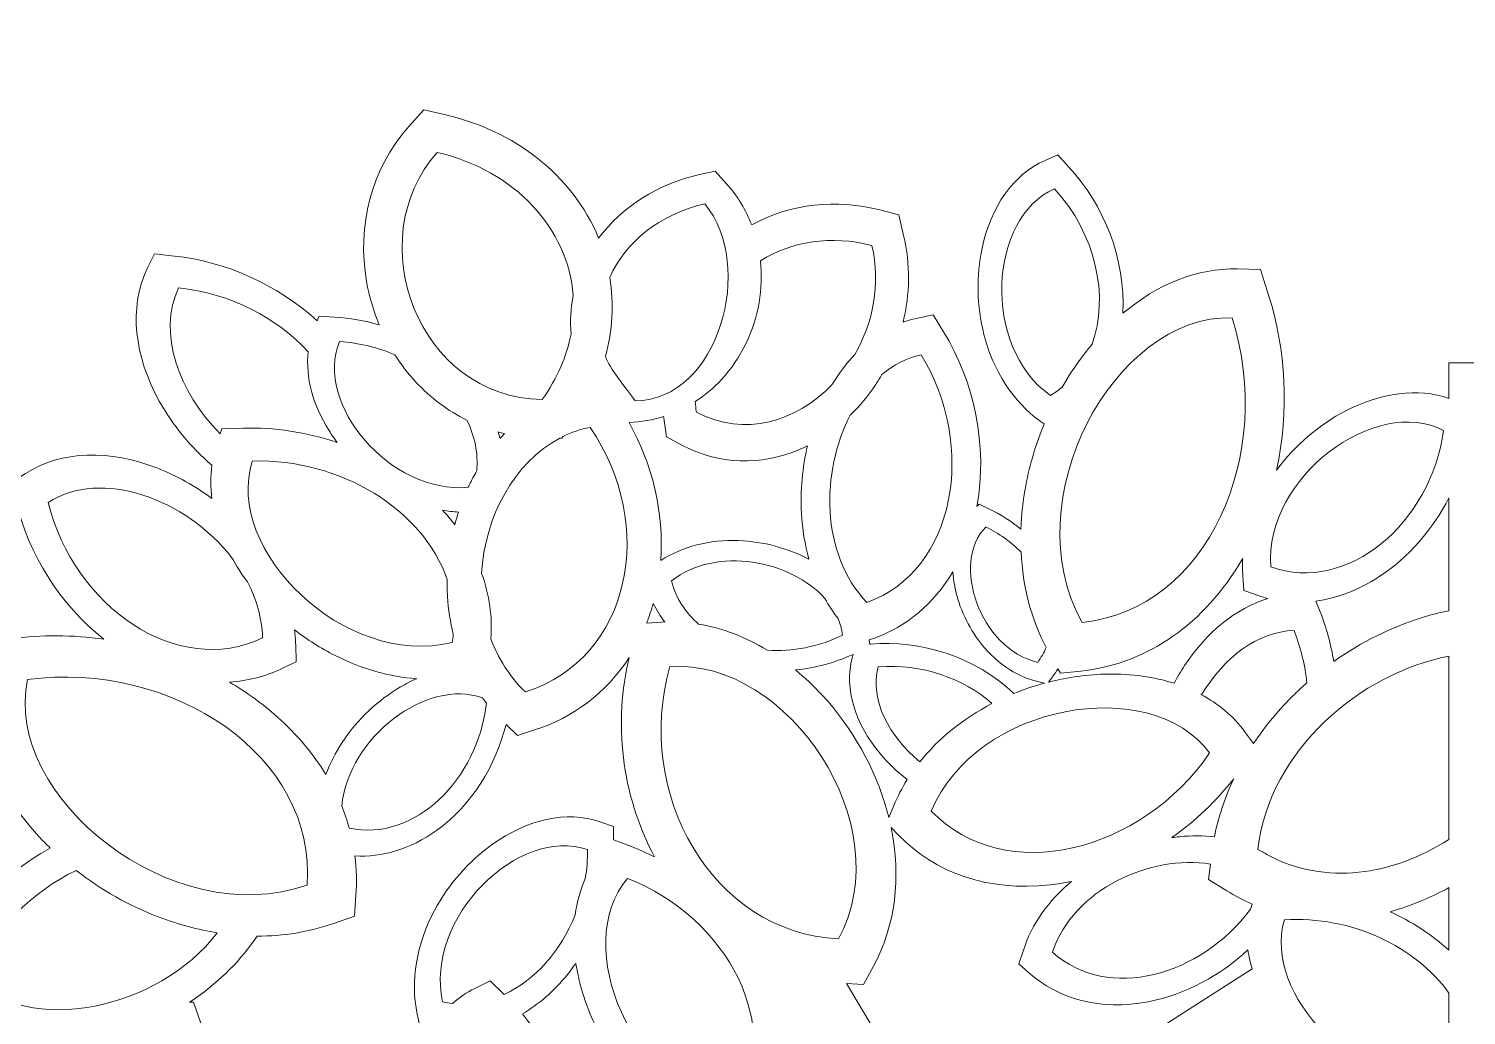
# Model space of a CAD drawing. Header units: millimetres. Extents: x -1446 to 831, y -460 to 128.
# Drawn here: x -615.6 to -479.2, y -74 to 19.6 of the extents above; entities that cross this region are included whole.
import ezdxf

# ---------------------------------------------------------------- set-up
doc = ezdxf.new("R2010")
doc.units = ezdxf.units.MM
doc.header["$MEASUREMENT"] = 0
doc.layers.add('layer 1', color=7, linetype='Continuous')

msp = doc.modelspace()

# ---------------------------------------------------------------- linework, layer by layer
at = {"layer": 'layer 1', "color": 240, "lineweight": 9}
for points, knots in [([(-372.6051, -395.6046), (-372.6051, -395.6046), (-521.2851, -395.6046), (-521.2851, -395.6046), (-521.2851, -395.6046), (-521.2851, -395.6046), (-521.2851, -292.7998), (-521.2851, -292.7998), (-521.2851, -292.7998), (-521.2851, -292.7998), (-580.8035, -292.7998), (-580.8035, -292.7998), (-580.8035, -292.7998), (-580.8035, -292.7998), (-580.8035, -397.7602), (-580.8035, -397.7602), (-580.8035, -397.7602), (-580.8035, -397.7602), (-686.5135, -397.7602), (-686.5135, -397.7602), (-686.5135, -397.7602), (-686.5135, -397.7602), (-686.5135, -244.0002), (-686.5135, -244.0002), (-686.5135, -244.0002), (-686.5135, -244.0002), (-583.2445, -244.0002), (-583.2445, -244.0002), (-583.2445, -244.0002), (-583.2445, -244.0002), (-583.2445, -139.0398), (-583.2445, -139.0398), (-583.2445, -139.0398), (-583.2445, -139.0398), (-565.5531, -139.0398), (-565.5531, -139.0398), (-565.5531, -139.0398), (-565.5531, -139.0398), (-563.1088, -135.1672), (-563.1088, -135.1672), (-563.1088, -135.1672), (-553.3717, -118.6935), (-549.2135, -128.6358), (-552.1705, -109.2995), (-552.1705, -109.2995), (-552.1705, -109.2995), (-551.9637, -106.19), (-551.9637, -106.19), (-551.9637, -106.19), (-551.9637, -106.19), (-551.9681, -106.1773), (-551.9681, -106.1773), (-551.9681, -106.1773), (-555.4484, -108.4867), (-559.9673, -109.6853), (-564.3145, -108.9167), (-564.3145, -108.9167), (-566.356, -108.5558), (-568.1072, -107.8019), (-569.5241, -106.7563), (-569.5241, -106.7563), (-572.12, -112.0314), (-576.6213, -116.7052), (-582.3324, -119.0742), (-582.3324, -119.0742), (-587.762, -121.3265), (-593.0112, -120.9339), (-597.1322, -118.5479), (-597.1322, -118.5479), (-597.1322, -118.5479), (-598.5098, -117.7505), (-598.5098, -117.7505), (-598.5098, -117.7505), (-598.5098, -117.7505), (-598.3136, -116.0121), (-598.3136, -116.0121), (-598.3136, -116.0121), (-597.985, -113.0988), (-596.8348, -110.2344), (-594.9956, -107.6455), (-594.9956, -107.6455), (-596.4125, -108.1058), (-597.897, -108.3809), (-599.4094, -108.4286), (-599.4094, -108.4286), (-603.4089, -108.5546), (-606.657, -107.04), (-608.7065, -104.5277), (-608.7065, -104.5277), (-608.7065, -104.5277), (-609.3914, -103.6877), (-609.3914, -103.6877), (-609.3914, -103.6877), (-609.3914, -103.6877), (-608.8477, -102.6287), (-608.8477, -102.6287), (-608.8477, -102.6287), (-607.5296, -100.0603), (-605.143, -97.9695), (-602.1012, -96.7022), (-602.1012, -96.7022), (-599.7361, -95.7171), (-597.1366, -95.2974), (-594.7008, -95.4554), (-594.7008, -95.4554), (-593.9176, -95.5064), (-593.1564, -95.6178), (-592.426, -95.7867), (-592.426, -95.7867), (-593.7592, -94.5454), (-594.9384, -93.1699), (-595.9195, -91.7153), (-595.9195, -91.7153), (-597.5451, -89.3063), (-598.5869, -86.7266), (-598.9342, -84.2102), (-598.9342, -84.2102), (-599.286, -85.6974), (-599.8391, -87.1442), (-600.6114, -88.491), (-600.6114, -88.491), (-602.6094, -91.9767), (-605.6146, -93.9568), (-608.8419, -94.3861), (-608.8419, -94.3861), (-608.8419, -94.3861), (-609.9208, -94.5297), (-609.9208, -94.5297), (-609.9208, -94.5297), (-609.9208, -94.5297), (-610.54, -93.5066), (-610.54, -93.5066), (-610.54, -93.5066), (-612.0422, -91.0272), (-612.5726, -87.886), (-612.0548, -84.6177), (-612.0548, -84.6177), (-611.6518, -82.0771), (-610.6416, -79.6334), (-609.2247, -77.6352), (-609.2247, -77.6352), (-608.854, -77.1122), (-608.4575, -76.6237), (-608.0394, -76.1728), (-608.0394, -76.1728), (-608.8186, -76.369), (-609.6005, -76.5256), (-610.3802, -76.6409), (-610.3802, -76.6409), (-615.8547, -77.4519), (-620.993, -76.2), (-624.1808, -72.8794), (-624.1808, -72.8794), (-624.1808, -72.8794), (-625.4633, -71.5427), (-625.4633, -71.5427), (-625.4633, -71.5427), (-625.4633, -71.5427), (-624.4821, -69.6023), (-624.4821, -69.6023), (-624.4821, -69.6023), (-622.1572, -65.0061), (-618.2954, -60.8414), (-613.5257, -58.1684), (-613.5257, -58.1684), (-613.898, -57.8089), (-614.2583, -57.4412), (-614.606, -57.0662), (-614.606, -57.0662), (-619.1287, -52.1915), (-621.3781, -46.2493), (-620.2525, -40.8342), (-620.2525, -40.8342), (-620.2525, -40.8342), (-619.7993, -38.6553), (-619.7993, -38.6553), (-619.7993, -38.6553), (-619.7993, -38.6553), (-617.2099, -38.3099), (-617.2099, -38.3099), (-617.2099, -38.3099), (-614.367, -37.9306), (-611.3922, -37.9421), (-608.4319, -38.3527), (-608.4319, -38.3527), (-612.6334, -35.0513), (-615.5599, -30.2579), (-616.7611, -25.3833), (-616.7611, -25.3833), (-616.7611, -25.3833), (-617.2182, -23.5299), (-617.2182, -23.5299), (-617.2182, -23.5299), (-617.2182, -23.5299), (-615.8568, -22.6398), (-615.8568, -22.6398), (-615.8568, -22.6398), (-612.4745, -20.4279), (-607.8322, -20.3707), (-603.3085, -22.1448), (-603.3085, -22.1448), (-601.5221, -22.8452), (-599.7797, -23.8199), (-598.1781, -25.0194), (-598.1781, -25.0194), (-598.3159, -23.9462), (-598.3194, -22.8831), (-598.1773, -21.8486), (-598.1773, -21.8486), (-600.2189, -20.1067), (-601.9326, -18.0105), (-603.1739, -15.7718), (-603.1739, -15.7718), (-605.5305, -11.5228), (-606.0872, -6.9133), (-604.3422, -3.2684), (-604.3422, -3.2684), (-604.3422, -3.2684), (-603.6399, -1.8014), (-603.6399, -1.8014), (-603.6399, -1.8014), (-603.6399, -1.8014), (-601.7421, -2.0095), (-601.7421, -2.0095), (-601.7421, -2.0095), (-596.9228, -2.5366), (-591.9684, -4.6689), (-588.1844, -8.1712), (-588.1844, -8.1712), (-588.1844, -8.1712), (-587.9953, -7.7137), (-587.9953, -7.7137), (-587.9953, -7.7137), (-587.9953, -7.7137), (-586.5081, -7.7986), (-586.5081, -7.7986), (-586.5081, -7.7986), (-585.1132, -7.8786), (-583.6964, -8.1295), (-582.306, -8.543), (-582.306, -8.543), (-582.8604, -7.2208), (-583.2653, -5.8362), (-583.5116, -4.4237), (-583.5116, -4.4237), (-584.4224, 0.8139), (-583.1024, 6.2382), (-579.5297, 10.2472), (-579.5297, 10.2472), (-579.5297, 10.2472), (-578.0908, 11.8606), (-578.0908, 11.8606), (-578.0908, 11.8606), (-578.0908, 11.8606), (-575.9877, 11.3757), (-575.9877, 11.3757), (-575.9877, 11.3757), (-569.6033, 9.9061), (-563.9713, 5.7574), (-561.494, -0.3207), (-561.494, -0.3207), (-559.25, 2.7257), (-555.818, 4.8153), (-552.0472, 5.6838), (-552.0472, 5.6838), (-552.0472, 5.6838), (-550.4324, 6.0561), (-550.4324, 6.0561), (-550.4324, 6.0561), (-550.4324, 6.0561), (-549.3281, 4.8182), (-549.3281, 4.8182), (-549.3281, 4.8182), (-548.2939, 3.6604), (-547.5108, 2.3479), (-546.9653, 0.9469), (-546.9653, 0.9469), (-543.2561, 2.9903), (-538.9045, 3.41), (-534.8169, 2.3592), (-534.8169, 2.3592), (-534.8169, 2.3592), (-533.0261, 1.8995), (-533.0261, 1.8995), (-533.0261, 1.8995), (-533.0261, 1.8995), (-532.5553, -0.0692), (-532.5553, -0.0692), (-532.5553, -0.0692), (-531.9039, -2.8001), (-531.961, -5.6158), (-532.6081, -8.2804), (-532.6081, -8.2804), (-532.1989, -8.1334), (-531.7808, -8.0129), (-531.3541, -7.9209), (-531.3541, -7.9209), (-531.3541, -7.9209), (-529.7657, -7.5768), (-529.7657, -7.5768), (-529.7657, -7.5768), (-529.7657, -7.5768), (-528.7668, -9.204), (-528.7668, -9.204), (-528.7668, -9.204), (-525.8893, -13.8904), (-524.534, -19.9817), (-525.6076, -25.7554), (-525.6076, -25.7554), (-525.6076, -25.7554), (-525.4052, -25.5476), (-525.4052, -25.5476), (-525.4052, -25.5476), (-525.4052, -25.5476), (-524.4196, -26.011), (-524.4196, -26.011), (-524.4196, -26.011), (-523.368, -26.5039), (-522.3561, -27.1542), (-521.4321, -27.9334), (-521.4321, -27.9334), (-521.3837, -26.564), (-521.2297, -25.171), (-520.9612, -23.7683), (-520.9612, -23.7683), (-520.5828, -21.7659), (-519.9933, -19.8045), (-519.2189, -17.9365), (-519.2189, -17.9365), (-519.2189, -17.9365), (-519.5929, -17.6704), (-519.5929, -17.6704), (-519.5929, -17.6704), (-522.1626, -15.8413), (-524.0457, -12.9339), (-524.9345, -9.4481), (-524.9345, -9.4481), (-525.6252, -6.7378), (-525.6694, -3.8636), (-525.1149, -1.2584), (-525.1149, -1.2584), (-524.2919, 2.6136), (-522.1669, 5.7446), (-519.144, 7.0513), (-519.144, 7.0513), (-519.144, 7.0513), (-517.9297, 7.5776), (-517.9297, 7.5776), (-517.9297, 7.5776), (-517.9297, 7.5776), (-516.8737, 6.435), (-516.8737, 6.435), (-516.8737, 6.435), (-513.5913, 2.881), (-511.4704, -2.2633), (-511.7608, -7.4435), (-511.7608, -7.4435), (-508.4872, -4.6878), (-504.6988, -3.1289), (-500.8797, -3.2388), (-500.8797, -3.2388), (-500.8797, -3.2388), (-498.7017, -3.3016), (-498.7017, -3.3016), (-498.7017, -3.3016), (-498.7017, -3.3016), (-497.9272, -5.7358), (-497.9272, -5.7358), (-497.9272, -5.7358), (-496.2859, -10.8782), (-495.9518, -16.7398), (-497.1749, -22.323), (-497.1749, -22.323), (-495.4193, -19.9496), (-493.1049, -17.993), (-490.6101, -16.6976), (-490.6101, -16.6976), (-487.2917, -14.974), (-483.7592, -14.4842), (-480.8239, -15.5097), (-480.8239, -15.5097), (-480.8239, -15.5097), (-480.8239, -12.1303), (-480.8239, -12.1303), (-480.8239, -12.1303), (-480.8239, -12.1303), (-375.114, -12.1303), (-375.114, -12.1303), (-375.114, -12.1303), (-375.114, -12.1303), (-375.114, -45.7294), (-375.114, -45.7294), (-375.114, -45.7294), (-375.114, -45.7294), (-350.6198, -28.0499), (-350.6198, -28.0499), (-350.6198, -28.0499), (-350.6198, -28.0499), (-350.6198, -4.4503), (-350.6198, -4.4503), (-350.6198, -4.4503), (-350.6198, -3.6964), (-350.7444, -2.7083), (-350.1377, -2.3427), (-350.1377, -2.3427), (-349.5268, -1.9747), (-325.5123, -1.7621), (-325.199, -2.0836), (-325.199, -2.0836), (-324.8071, -2.7856), (-324.5827, -3.5926), (-324.5827, -4.4503), (-324.5827, -4.4503), (-324.5827, -4.4503), (-324.5827, -9.204), (-324.5827, -9.204), (-324.5827, -9.204), (-324.5827, -9.204), (-285.7928, 19.5524), (-285.7928, 19.5524), (-285.7928, 19.5524), (-285.7928, 19.5524), (-181.6461, -60.9988), (-181.6461, -60.9988), (-181.6461, -60.9988), (-181.6461, -60.9988), (-199.3026, -60.9988), (-199.3026, -60.9988), (-199.3026, -60.9988), (-199.3026, -60.9988), (-199.3017, -64.8891), (-199.3017, -64.8891), (-199.3017, -64.8891), (-199.3017, -64.8891), (-98.2041, -64.8891), (-98.2041, -64.8891), (-98.2041, -64.8891), (-98.2041, -64.8891), (-98.2041, -218.6491), (-98.2041, -218.6491), (-98.2041, -218.6491), (-98.2041, -218.6491), (-116.0403, -218.6491), (-116.0403, -218.6491), (-116.0403, -218.6491), (-116.0403, -218.6491), (-116.0403, -282.0145), (-116.0403, -282.0145), (-116.0403, -282.0145), (-116.0403, -282.0145), (-12.7713, -282.0145), (-12.7713, -282.0145), (-12.7713, -282.0145), (-12.7713, -282.0145), (-12.7713, -435.7744), (-12.7713, -435.7744), (-12.7713, -435.7744), (-12.7713, -435.7744), (-118.4813, -435.7744), (-118.4813, -435.7744), (-118.4813, -435.7744), (-118.4813, -435.7744), (-118.4813, -369.869), (-118.4813, -369.869), (-118.4813, -369.869), (-118.4813, -369.869), (-218.8453, -369.869), (-218.8453, -369.869), (-218.8453, -369.869), (-218.8453, -369.869), (-218.8453, -459.6205), (-218.8453, -459.6205), (-218.8453, -459.6205), (-218.8453, -459.6205), (-372.6051, -459.6205), (-372.6051, -459.6205), (-372.6051, -459.6205), (-372.6051, -459.6205), (-372.6051, -395.6046), (-372.6051, -395.6046)], [0, 0, 0, 0, 0.00826446, 0.00826446, 0.00826446, 0.00826446, 0.01652893, 0.01652893, 0.01652893, 0.01652893, 0.02479339, 0.02479339, 0.02479339, 0.02479339, 0.03305785, 0.03305785, 0.03305785, 0.03305785, 0.04132231, 0.04132231, 0.04132231, 0.04132231, 0.04958678, 0.04958678, 0.04958678, 0.04958678, 0.05785124, 0.05785124, 0.05785124, 0.05785124, 0.0661157, 0.0661157, 0.0661157, 0.0661157, 0.07438017, 0.07438017, 0.07438017, 0.07438017, 0.08264463, 0.08264463, 0.08264463, 0.08264463, 0.09090909, 0.09090909, 0.09090909, 0.09090909, 0.09917355, 0.09917355, 0.09917355, 0.09917355, 0.10743802, 0.10743802, 0.10743802, 0.10743802, 0.11570248, 0.11570248, 0.11570248, 0.11570248, 0.12396694, 0.12396694, 0.12396694, 0.12396694, 0.1322314, 0.1322314, 0.1322314, 0.1322314, 0.14049587, 0.14049587, 0.14049587, 0.14049587, 0.14876033, 0.14876033, 0.14876033, 0.14876033, 0.15702479, 0.15702479, 0.15702479, 0.15702479, 0.16528926, 0.16528926, 0.16528926, 0.16528926, 0.17355372, 0.17355372, 0.17355372, 0.17355372, 0.18181818, 0.18181818, 0.18181818, 0.18181818, 0.19008264, 0.19008264, 0.19008264, 0.19008264, 0.19834711, 0.19834711, 0.19834711, 0.19834711, 0.20661157, 0.20661157, 0.20661157, 0.20661157, 0.21487603, 0.21487603, 0.21487603, 0.21487603, 0.2231405, 0.2231405, 0.2231405, 0.2231405, 0.23140496, 0.23140496, 0.23140496, 0.23140496, 0.23966942, 0.23966942, 0.23966942, 0.23966942, 0.24793388, 0.24793388, 0.24793388, 0.24793388, 0.25619835, 0.25619835, 0.25619835, 0.25619835, 0.26446281, 0.26446281, 0.26446281, 0.26446281, 0.27272727, 0.27272727, 0.27272727, 0.27272727, 0.28099174, 0.28099174, 0.28099174, 0.28099174, 0.2892562, 0.2892562, 0.2892562, 0.2892562, 0.29752066, 0.29752066, 0.29752066, 0.29752066, 0.30578512, 0.30578512, 0.30578512, 0.30578512, 0.31404959, 0.31404959, 0.31404959, 0.31404959, 0.32231405, 0.32231405, 0.32231405, 0.32231405, 0.33057851, 0.33057851, 0.33057851, 0.33057851, 0.33884298, 0.33884298, 0.33884298, 0.33884298, 0.34710744, 0.34710744, 0.34710744, 0.34710744, 0.3553719, 0.3553719, 0.3553719, 0.3553719, 0.36363636, 0.36363636, 0.36363636, 0.36363636, 0.37190083, 0.37190083, 0.37190083, 0.37190083, 0.38016529, 0.38016529, 0.38016529, 0.38016529, 0.38842975, 0.38842975, 0.38842975, 0.38842975, 0.39669421, 0.39669421, 0.39669421, 0.39669421, 0.40495868, 0.40495868, 0.40495868, 0.40495868, 0.41322314, 0.41322314, 0.41322314, 0.41322314, 0.4214876, 0.4214876, 0.4214876, 0.4214876, 0.42975207, 0.42975207, 0.42975207, 0.42975207, 0.43801653, 0.43801653, 0.43801653, 0.43801653, 0.44628099, 0.44628099, 0.44628099, 0.44628099, 0.45454545, 0.45454545, 0.45454545, 0.45454545, 0.46280992, 0.46280992, 0.46280992, 0.46280992, 0.47107438, 0.47107438, 0.47107438, 0.47107438, 0.47933884, 0.47933884, 0.47933884, 0.47933884, 0.48760331, 0.48760331, 0.48760331, 0.48760331, 0.49586777, 0.49586777, 0.49586777, 0.49586777, 0.50413223, 0.50413223, 0.50413223, 0.50413223, 0.51239669, 0.51239669, 0.51239669, 0.51239669, 0.52066116, 0.52066116, 0.52066116, 0.52066116, 0.52892562, 0.52892562, 0.52892562, 0.52892562, 0.53719008, 0.53719008, 0.53719008, 0.53719008, 0.54545455, 0.54545455, 0.54545455, 0.54545455, 0.55371901, 0.55371901, 0.55371901, 0.55371901, 0.56198347, 0.56198347, 0.56198347, 0.56198347, 0.57024793, 0.57024793, 0.57024793, 0.57024793, 0.5785124, 0.5785124, 0.5785124, 0.5785124, 0.58677686, 0.58677686, 0.58677686, 0.58677686, 0.59504132, 0.59504132, 0.59504132, 0.59504132, 0.60330579, 0.60330579, 0.60330579, 0.60330579, 0.61157025, 0.61157025, 0.61157025, 0.61157025, 0.61983471, 0.61983471, 0.61983471, 0.61983471, 0.62809917, 0.62809917, 0.62809917, 0.62809917, 0.63636364, 0.63636364, 0.63636364, 0.63636364, 0.6446281, 0.6446281, 0.6446281, 0.6446281, 0.65289256, 0.65289256, 0.65289256, 0.65289256, 0.66115702, 0.66115702, 0.66115702, 0.66115702, 0.66942149, 0.66942149, 0.66942149, 0.66942149, 0.67768595, 0.67768595, 0.67768595, 0.67768595, 0.68595041, 0.68595041, 0.68595041, 0.68595041, 0.69421488, 0.69421488, 0.69421488, 0.69421488, 0.70247934, 0.70247934, 0.70247934, 0.70247934, 0.7107438, 0.7107438, 0.7107438, 0.7107438, 0.71900826, 0.71900826, 0.71900826, 0.71900826, 0.72727273, 0.72727273, 0.72727273, 0.72727273, 0.73553719, 0.73553719, 0.73553719, 0.73553719, 0.74380165, 0.74380165, 0.74380165, 0.74380165, 0.75206612, 0.75206612, 0.75206612, 0.75206612, 0.76033058, 0.76033058, 0.76033058, 0.76033058, 0.76859504, 0.76859504, 0.76859504, 0.76859504, 0.7768595, 0.7768595, 0.7768595, 0.7768595, 0.78512397, 0.78512397, 0.78512397, 0.78512397, 0.79338843, 0.79338843, 0.79338843, 0.79338843, 0.80165289, 0.80165289, 0.80165289, 0.80165289, 0.80991736, 0.80991736, 0.80991736, 0.80991736, 0.81818182, 0.81818182, 0.81818182, 0.81818182, 0.82644628, 0.82644628, 0.82644628, 0.82644628, 0.83471074, 0.83471074, 0.83471074, 0.83471074, 0.84297521, 0.84297521, 0.84297521, 0.84297521, 0.85123967, 0.85123967, 0.85123967, 0.85123967, 0.85950413, 0.85950413, 0.85950413, 0.85950413, 0.8677686, 0.8677686, 0.8677686, 0.8677686, 0.87603306, 0.87603306, 0.87603306, 0.87603306, 0.88429752, 0.88429752, 0.88429752, 0.88429752, 0.89256198, 0.89256198, 0.89256198, 0.89256198, 0.90082645, 0.90082645, 0.90082645, 0.90082645, 0.90909091, 0.90909091, 0.90909091, 0.90909091, 0.91735537, 0.91735537, 0.91735537, 0.91735537, 0.92561983, 0.92561983, 0.92561983, 0.92561983, 0.9338843, 0.9338843, 0.9338843, 0.9338843, 0.94214876, 0.94214876, 0.94214876, 0.94214876, 0.95041322, 0.95041322, 0.95041322, 0.95041322, 0.95867769, 0.95867769, 0.95867769, 0.95867769, 0.96694215, 0.96694215, 0.96694215, 0.96694215, 0.97520661, 0.97520661, 0.97520661, 0.97520661, 0.98347107, 0.98347107, 0.98347107, 0.98347107, 1, 1, 1, 1]), ([(-563.9008, -5.7494), (-564.1473, -6.9763), (-564.2088, -8.2025), (-564.1032, -9.4081), (-564.1032, -9.4081), (-564.5035, -11.4899), (-565.3924, -13.5925), (-566.8444, -15.6155), (-566.8444, -15.6155), (-578.6276, -15.4624), (-584.1936, -0.4722), (-576.806, 7.8192), (-576.806, 7.8192), (-569.3831, 6.1094), (-564.4201, 0.5702), (-563.9008, -5.7494)], [0, 0, 0, 0, 0.2, 0.2, 0.2, 0.2, 0.4, 0.4, 0.4, 0.4, 0.6, 0.6, 0.6, 0.6, 1, 1, 1, 1]), ([(-517.5028, -14.4382), (-516.9045, -13.3926), (-516.2488, -12.3948), (-515.536, -11.4555), (-515.536, -11.4555), (-515.2589, -11.088), (-514.9729, -10.7309), (-514.6824, -10.3836), (-514.6824, -10.3836), (-513.0281, -5.8538), (-514.3393, 0.1442), (-518.2377, 4.3643), (-518.2377, 4.3643), (-524.49, 1.6605), (-525.1941, -10.5666), (-518.6381, -15.2381), (-518.6381, -15.2381), (-518.2333, -14.9957), (-517.8548, -14.7276), (-517.5028, -14.4382)], [0, 0, 0, 0, 0.16666667, 0.16666667, 0.16666667, 0.16666667, 0.33333333, 0.33333333, 0.33333333, 0.33333333, 0.5, 0.5, 0.5, 0.5, 0.66666667, 0.66666667, 0.66666667, 0.66666667, 1, 1, 1, 1]), ([(-551.418, 2.9558), (-555.7213, 1.965), (-558.9464, -0.7023), (-560.438, -4.0383), (-560.438, -4.0383), (-560.0156, -6.5691), (-560.1784, -9.0908), (-560.8473, -11.5004), (-560.8473, -11.5004), (-560.4733, -12.6865), (-558.8496, -14.5958), (-558.0224, -15.7459), (-558.0224, -15.7459), (-550.0276, -15.6398), (-546.6, -2.8992), (-551.418, 2.9558)], [0, 0, 0, 0, 0.2, 0.2, 0.2, 0.2, 0.4, 0.4, 0.4, 0.4, 0.6, 0.6, 0.6, 0.6, 1, 1, 1, 1]), ([(-546.1424, -2.4527), (-546.0017, -3.7664), (-546.0457, -5.1084), (-546.2745, -6.4355), (-546.2745, -6.4355), (-546.7453, -9.1384), (-547.9772, -11.7106), (-549.8429, -13.7281), (-549.8429, -13.7281), (-550.5952, -14.542), (-551.4313, -15.2433), (-552.3332, -15.8237), (-552.3332, -15.8237), (-552.3068, -16.1507), (-552.2717, -16.4815), (-552.2232, -16.8156), (-552.2232, -16.8156), (-547.6033, -19.2491), (-542.7149, -17.6955), (-539.3708, -14.2424), (-539.3708, -14.2424), (-538.7284, -13.1653), (-537.9936, -12.1911), (-537.1841, -11.3427), (-537.1841, -11.3427), (-535.4504, -8.3389), (-534.7024, -4.6508), (-535.5692, -1.0055), (-535.5692, -1.0055), (-539.45, -0.0083), (-543.1812, -0.6279), (-546.1424, -2.4527)], [0, 0, 0, 0, 0.11111111, 0.11111111, 0.11111111, 0.11111111, 0.22222222, 0.22222222, 0.22222222, 0.22222222, 0.33333333, 0.33333333, 0.33333333, 0.33333333, 0.44444444, 0.44444444, 0.44444444, 0.44444444, 0.55555556, 0.55555556, 0.55555556, 0.55555556, 0.66666667, 0.66666667, 0.66666667, 0.66666667, 0.77777778, 0.77777778, 0.77777778, 0.77777778, 1, 1, 1, 1]), ([(-589.0468, -11.0837), (-591.9947, -7.8742), (-596.4169, -5.5576), (-601.3377, -5.0265), (-601.3377, -5.0265), (-603.3758, -9.2837), (-601.3307, -14.9269), (-597.3932, -18.8623), (-597.3932, -18.8623), (-597.3932, -18.8623), (-597.2422, -18.3908), (-597.2422, -18.3908), (-597.2422, -18.3908), (-597.2422, -18.3908), (-595.2112, -18.3334), (-595.2112, -18.3334), (-595.2112, -18.3334), (-592.2764, -18.2506), (-589.2139, -18.7106), (-586.2924, -19.7028), (-586.2924, -19.7028), (-586.5696, -19.3327), (-586.8293, -18.9543), (-587.0668, -18.5689), (-587.0668, -18.5689), (-588.5937, -16.1295), (-589.3151, -13.4873), (-589.0468, -11.0837)], [0, 0, 0, 0, 0.125, 0.125, 0.125, 0.125, 0.25, 0.25, 0.25, 0.25, 0.375, 0.375, 0.375, 0.375, 0.5, 0.5, 0.5, 0.5, 0.625, 0.625, 0.625, 0.625, 0.75, 0.75, 0.75, 0.75, 1, 1, 1, 1]), ([(-501.3989, -7.8681), (-512.5793, -7.5456), (-522.1271, -25.2516), (-515.6196, -36.7616), (-515.6196, -36.7616), (-503.6781, -35.5352), (-497.2673, -20.8196), (-501.3989, -7.8681)], [0, 0, 0, 0, 0.33333333, 0.33333333, 0.33333333, 0.33333333, 1, 1, 1, 1]), ([(-586.0725, -10.131), (-588.5189, -16.0032), (-581.2941, -24.6101), (-573.8623, -23.9494), (-573.8623, -23.9494), (-573.8271, -23.8806), (-573.7965, -23.8123), (-573.7656, -23.7436), (-573.7656, -23.7436), (-573.5412, -23.2834), (-573.3079, -22.8353), (-573.0573, -22.3996), (-573.0573, -22.3996), (-572.9032, -20.7245), (-573.2508, -19.0889), (-573.9812, -17.5855), (-573.9812, -17.5855), (-575.7895, -16.6962), (-577.4353, -15.4679), (-578.8564, -13.9308), (-578.8564, -13.9308), (-579.591, -13.1388), (-580.2469, -12.2812), (-580.8276, -11.3732), (-580.8276, -11.3732), (-582.4468, -10.6763), (-584.2245, -10.2371), (-586.0725, -10.131)], [0, 0, 0, 0, 0.125, 0.125, 0.125, 0.125, 0.25, 0.25, 0.25, 0.25, 0.375, 0.375, 0.375, 0.375, 0.5, 0.5, 0.5, 0.5, 0.625, 0.625, 0.625, 0.625, 0.75, 0.75, 0.75, 0.75, 1, 1, 1, 1]), ([(-537.6152, -17.1007), (-536.722, -16.2316), (-535.9168, -15.2575), (-535.2085, -14.2006), (-535.2085, -14.2006), (-535.0016, -13.8904), (-534.8036, -13.5746), (-534.6189, -13.2524), (-534.6189, -13.2524), (-533.5233, -12.3288), (-532.2735, -11.6697), (-530.9008, -11.3728), (-530.9008, -11.3728), (-525.5901, -20.0292), (-527.6053, -31.8534), (-536.0489, -34.8815), (-536.0489, -34.8815), (-540.4489, -30.2211), (-540.4093, -22.4616), (-537.6152, -17.1007)], [0, 0, 0, 0, 0.16666667, 0.16666667, 0.16666667, 0.16666667, 0.33333333, 0.33333333, 0.33333333, 0.33333333, 0.5, 0.5, 0.5, 0.5, 0.66666667, 0.66666667, 0.66666667, 0.66666667, 1, 1, 1, 1]), ([(-481.3261, -18.5469), (-487.781, -15.2342), (-498.3232, -22.9372), (-497.7248, -31.4974), (-497.7248, -31.4974), (-490.3901, -34.1153), (-482.5229, -27.2867), (-481.3261, -18.5469)], [0, 0, 0, 0, 0.33333333, 0.33333333, 0.33333333, 0.33333333, 1, 1, 1, 1]), ([(-555.6067, -30.8963), (-553.5609, -29.5685), (-550.9824, -28.908), (-548.2146, -29.0083), (-548.2146, -29.0083), (-545.8653, -29.0933), (-543.5332, -29.7233), (-541.54, -30.7629), (-541.54, -30.7629), (-541.9272, -29.3846), (-542.1692, -27.9246), (-542.2528, -26.4107), (-542.2528, -26.4107), (-542.3672, -24.2514), (-542.1605, -22.0748), (-541.6721, -20.0082), (-541.6721, -20.0082), (-541.9226, -20.1331), (-542.1737, -20.2505), (-542.4333, -20.3606), (-542.4333, -20.3606), (-546.1205, -21.9414), (-550.0672, -21.7998), (-553.6005, -19.9396), (-553.6005, -19.9396), (-553.6005, -19.9396), (-555.0569, -19.1721), (-555.0569, -19.1721), (-555.0569, -19.1721), (-555.0569, -19.1721), (-555.3033, -17.3976), (-555.3033, -17.3976), (-555.3033, -17.3976), (-555.312, -17.3417), (-555.3165, -17.2858), (-555.3253, -17.2304), (-555.3253, -17.2304), (-556.3725, -17.5613), (-557.4681, -17.7566), (-558.5988, -17.8074), (-558.5988, -17.8074), (-556.4121, -21.7237), (-555.2724, -26.3287), (-555.6067, -30.8963)], [0, 0, 0, 0, 0.08333333, 0.08333333, 0.08333333, 0.08333333, 0.16666667, 0.16666667, 0.16666667, 0.16666667, 0.25, 0.25, 0.25, 0.25, 0.33333333, 0.33333333, 0.33333333, 0.33333333, 0.41666667, 0.41666667, 0.41666667, 0.41666667, 0.5, 0.5, 0.5, 0.5, 0.58333333, 0.58333333, 0.58333333, 0.58333333, 0.66666667, 0.66666667, 0.66666667, 0.66666667, 0.75, 0.75, 0.75, 0.75, 0.83333333, 0.83333333, 0.83333333, 0.83333333, 1, 1, 1, 1]), ([(-572.5952, -32.1161), (-571.8473, -34.1722), (-571.5613, -36.2718), (-571.7152, -38.3213), (-571.7152, -38.3213), (-571.0376, -40.1847), (-569.9596, -41.9131), (-568.433, -43.3605), (-568.433, -43.3605), (-558.3657, -40.1285), (-555.9634, -27.5049), (-562.2992, -18.2626), (-562.2992, -18.2626), (-563.2056, -18.4382), (-564.0636, -18.732), (-564.8732, -19.1264), (-564.8732, -19.1264), (-564.8732, -19.1264), (-564.9921, -19.2897), (-564.9921, -19.2897), (-564.9921, -19.2897), (-564.9921, -19.2897), (-565.1856, -19.287), (-565.1856, -19.287), (-565.1856, -19.287), (-569.5152, -21.5754), (-572.3003, -26.7824), (-572.5952, -32.1161)], [0, 0, 0, 0, 0.125, 0.125, 0.125, 0.125, 0.25, 0.25, 0.25, 0.25, 0.375, 0.375, 0.375, 0.375, 0.5, 0.5, 0.5, 0.5, 0.625, 0.625, 0.625, 0.625, 0.75, 0.75, 0.75, 0.75, 1, 1, 1, 1]), ([(-571.0376, -18.6948), (-570.9672, -18.9037), (-570.9056, -19.1136), (-570.8484, -19.3234), (-570.8484, -19.3234), (-570.7076, -19.162), (-570.5624, -19.004), (-570.4127, -18.8492), (-570.4127, -18.8492), (-570.6195, -18.8017), (-570.8308, -18.7501), (-571.0376, -18.6948)], [0, 0, 0, 0, 0.25, 0.25, 0.25, 0.25, 0.5, 0.5, 0.5, 0.5, 1, 1, 1, 1]), ([(-594.3489, -21.4553), (-597.0548, -29.9275), (-585.628, -41.1224), (-575.4024, -38.6835), (-575.4024, -38.6835), (-575.354, -38.4151), (-575.3143, -38.1475), (-575.2836, -37.8813), (-575.2836, -37.8813), (-575.5696, -36.7352), (-575.7544, -35.5427), (-575.8292, -34.3177), (-575.8292, -34.3177), (-575.8601, -33.7762), (-575.8732, -33.2338), (-575.8644, -32.6925), (-575.8644, -32.6925), (-578.1216, -26.093), (-585.9404, -21.2185), (-594.3489, -21.4553)], [0, 0, 0, 0, 0.16666667, 0.16666667, 0.16666667, 0.16666667, 0.33333333, 0.33333333, 0.33333333, 0.33333333, 0.5, 0.5, 0.5, 0.5, 0.66666667, 0.66666667, 0.66666667, 0.66666667, 1, 1, 1, 1]), ([(-613.7167, -25.3853), (-608.7007, -22.1047), (-600.5968, -25.0571), (-596.2804, -30.6306), (-596.2804, -30.6306), (-595.8536, -31.4129), (-595.3608, -32.1824), (-594.8064, -32.9313), (-594.8064, -32.9313), (-593.9572, -34.5699), (-593.4335, -36.3586), (-593.3676, -38.2315), (-593.3676, -38.2315), (-601.4523, -42.1163), (-611.2861, -35.2483), (-613.7167, -25.3853)], [0, 0, 0, 0, 0.2, 0.2, 0.2, 0.2, 0.4, 0.4, 0.4, 0.4, 0.6, 0.6, 0.6, 0.6, 1, 1, 1, 1]), ([(-480.8239, -24.9499), (-480.8239, -24.9499), (-480.8239, -35.6536), (-480.8239, -35.6536), (-480.8239, -35.6536), (-481.6707, -35.8236), (-482.5232, -36.0412), (-483.3764, -36.3058), (-483.3764, -36.3058), (-486.2716, -37.2033), (-489.1316, -38.6227), (-491.7453, -40.4774), (-491.7453, -40.4774), (-492.0181, -38.8463), (-492.4492, -37.2635), (-493.0301, -35.7747), (-493.0301, -35.7747), (-493.0301, -35.7747), (-493.4348, -34.7349), (-493.4348, -34.7349), (-493.4348, -34.7349), (-491.4593, -34.4661), (-489.4441, -33.7208), (-487.4861, -32.4513), (-487.4861, -32.4513), (-484.6064, -30.5842), (-482.3518, -27.9198), (-480.8239, -24.9499)], [0, 0, 0, 0, 0.125, 0.125, 0.125, 0.125, 0.25, 0.25, 0.25, 0.25, 0.375, 0.375, 0.375, 0.375, 0.5, 0.5, 0.5, 0.5, 0.625, 0.625, 0.625, 0.625, 0.75, 0.75, 0.75, 0.75, 1, 1, 1, 1]), ([(-574.7863, -26.3019), (-575.288, -26.2725), (-575.7895, -26.2121), (-576.2957, -26.122), (-576.2957, -26.122), (-575.882, -26.5747), (-575.4993, -27.0359), (-575.1428, -27.5035), (-575.1428, -27.5035), (-575.0328, -27.0987), (-574.9184, -26.6979), (-574.7863, -26.3019)], [0, 0, 0, 0, 0.25, 0.25, 0.25, 0.25, 0.5, 0.5, 0.5, 0.5, 1, 1, 1, 1]), ([(-519.0385, -39.1565), (-520.4508, -36.4522), (-521.2516, -33.3705), (-521.4144, -30.1069), (-521.4144, -30.1069), (-522.3516, -29.1425), (-523.4781, -28.3166), (-524.7585, -27.7165), (-524.7585, -27.7165), (-528.1024, -31.1239), (-525.3305, -39.2515), (-519.8393, -40.5543), (-519.8393, -40.5543), (-519.5049, -40.1112), (-519.2409, -39.6426), (-519.0385, -39.1565)], [0, 0, 0, 0, 0.2, 0.2, 0.2, 0.2, 0.4, 0.4, 0.4, 0.4, 0.6, 0.6, 0.6, 0.6, 1, 1, 1, 1]), ([(-538.3501, -37.9663), (-538.4204, -37.4242), (-538.5656, -36.9015), (-538.7768, -36.4029), (-538.7768, -36.4029), (-539.2344, -35.8041), (-539.6524, -35.1661), (-540.022, -34.4942), (-540.022, -34.4942), (-543.2472, -30.9079), (-550.2873, -29.4641), (-554.5773, -32.8332), (-554.5773, -32.8332), (-554.1504, -34.4947), (-553.2352, -35.8653), (-552.0034, -36.9191), (-552.0034, -36.9191), (-549.7637, -37.2931), (-547.5593, -38.1463), (-545.4868, -39.3949), (-545.4868, -39.3949), (-543.1372, -39.5507), (-540.6336, -39.0957), (-538.3501, -37.9663)], [0, 0, 0, 0, 0.14285714, 0.14285714, 0.14285714, 0.14285714, 0.28571429, 0.28571429, 0.28571429, 0.28571429, 0.42857143, 0.42857143, 0.42857143, 0.42857143, 0.57142857, 0.57142857, 0.57142857, 0.57142857, 0.71428571, 0.71428571, 0.71428571, 0.71428571, 1, 1, 1, 1]), ([(-497.9933, -34.4969), (-498.3628, -34.4036), (-498.7324, -34.2929), (-499.0932, -34.1643), (-499.0932, -34.1643), (-499.0932, -34.1643), (-500.2812, -33.7405), (-500.2812, -33.7405), (-500.2812, -33.7405), (-500.2812, -33.7405), (-500.3781, -32.3576), (-500.3781, -32.3576), (-500.3781, -32.3576), (-500.4176, -31.8045), (-500.4176, -31.2471), (-500.3824, -30.6878), (-500.3824, -30.6878), (-500.5013, -30.8912), (-500.62, -31.0936), (-500.7433, -31.2942), (-500.7433, -31.2942), (-504.4964, -37.4096), (-509.9657, -40.7827), (-515.7516, -41.3768), (-515.7516, -41.3768), (-515.7516, -41.3768), (-517.6833, -41.5751), (-517.6833, -41.5751), (-517.6833, -41.5751), (-517.6833, -41.5751), (-517.9165, -41.1602), (-517.9165, -41.1602), (-517.9165, -41.1602), (-518.0749, -41.4287), (-518.2464, -41.6869), (-518.4313, -41.9341), (-518.4313, -41.9341), (-518.4313, -41.9341), (-518.8053, -42.4323), (-518.8053, -42.4323), (-518.8053, -42.4323), (-516.9397, -41.957), (-515.0388, -41.6996), (-513.1865, -41.6693), (-513.1865, -41.6693), (-510.9514, -41.6328), (-508.8172, -41.9275), (-506.8945, -42.5392), (-506.8945, -42.5392), (-506.5864, -41.9606), (-506.252, -41.4009), (-505.8957, -40.8637), (-505.8957, -40.8637), (-503.81, -37.7093), (-501.0293, -35.421), (-497.9933, -34.4969)], [0, 0, 0, 0, 0.06666667, 0.06666667, 0.06666667, 0.06666667, 0.13333333, 0.13333333, 0.13333333, 0.13333333, 0.2, 0.2, 0.2, 0.2, 0.26666667, 0.26666667, 0.26666667, 0.26666667, 0.33333333, 0.33333333, 0.33333333, 0.33333333, 0.4, 0.4, 0.4, 0.4, 0.46666667, 0.46666667, 0.46666667, 0.46666667, 0.53333333, 0.53333333, 0.53333333, 0.53333333, 0.6, 0.6, 0.6, 0.6, 0.66666667, 0.66666667, 0.66666667, 0.66666667, 0.73333333, 0.73333333, 0.73333333, 0.73333333, 0.8, 0.8, 0.8, 0.8, 0.86666667, 0.86666667, 0.86666667, 0.86666667, 1, 1, 1, 1]), ([(-522.1097, -43.5178), (-525.7529, -39.989), (-530.9976, -38.4309), (-535.6924, -38.8146), (-535.6924, -38.8146), (-535.6924, -38.8146), (-535.776, -38.8209), (-535.776, -38.8209), (-535.776, -38.8209), (-535.776, -38.8209), (-535.8245, -38.434), (-535.8245, -38.434), (-535.8245, -38.434), (-535.8245, -38.434), (-535.3185, -38.2528), (-535.3185, -38.2528), (-535.3185, -38.2528), (-532.3177, -37.1769), (-529.7084, -35.0465), (-527.8868, -31.9708), (-527.8868, -31.9708), (-527.8604, -32.3703), (-527.8121, -32.776), (-527.7372, -33.1849), (-527.7372, -33.1849), (-527.4073, -35.0231), (-526.6196, -36.8786), (-525.458, -38.4565), (-525.458, -38.4565), (-523.9576, -40.4853), (-521.9688, -41.877), (-519.8173, -42.3869), (-519.8173, -42.3869), (-519.8173, -42.3869), (-519.1969, -42.5344), (-519.1969, -42.5344), (-519.1969, -42.5344), (-520.1825, -42.8018), (-521.1549, -43.1297), (-522.1097, -43.5178)], [0, 0, 0, 0, 0.09090909, 0.09090909, 0.09090909, 0.09090909, 0.18181818, 0.18181818, 0.18181818, 0.18181818, 0.27272727, 0.27272727, 0.27272727, 0.27272727, 0.36363636, 0.36363636, 0.36363636, 0.36363636, 0.45454545, 0.45454545, 0.45454545, 0.45454545, 0.54545455, 0.54545455, 0.54545455, 0.54545455, 0.63636364, 0.63636364, 0.63636364, 0.63636364, 0.72727273, 0.72727273, 0.72727273, 0.72727273, 0.81818182, 0.81818182, 0.81818182, 0.81818182, 1, 1, 1, 1]), ([(-555.2107, -36.7185), (-555.6464, -36.1671), (-556.0161, -35.5815), (-556.3152, -34.9699), (-556.3152, -34.9699), (-556.4384, -35.4103), (-556.5793, -35.8476), (-556.7332, -36.2825), (-556.7332, -36.2825), (-556.7993, -36.4667), (-556.8652, -36.6489), (-556.9356, -36.8289), (-556.9356, -36.8289), (-556.9356, -36.8289), (-555.5277, -36.7355), (-555.5277, -36.7355), (-555.5277, -36.7355), (-555.4221, -36.7286), (-555.3165, -36.723), (-555.2107, -36.7185)], [0, 0, 0, 0, 0.16666667, 0.16666667, 0.16666667, 0.16666667, 0.33333333, 0.33333333, 0.33333333, 0.33333333, 0.5, 0.5, 0.5, 0.5, 0.66666667, 0.66666667, 0.66666667, 0.66666667, 1, 1, 1, 1]), ([(-596.5225, -42.4336), (-594.9164, -43.3765), (-593.3896, -44.473), (-591.9816, -45.7252), (-591.9816, -45.7252), (-590.0765, -47.4188), (-588.5408, -49.262), (-587.366, -51.1947), (-587.366, -51.1947), (-586.9787, -50.1561), (-586.4596, -49.1335), (-585.8128, -48.1509), (-585.8128, -48.1509), (-584.3828, -45.9747), (-582.4336, -44.1412), (-580.2952, -42.8882), (-580.2952, -42.8882), (-579.7891, -42.5915), (-579.2744, -42.3298), (-578.7552, -42.1039), (-578.7552, -42.1039), (-581.3337, -41.928), (-583.9692, -41.1857), (-586.5036, -39.9054), (-586.5036, -39.9054), (-587.8632, -39.2186), (-589.1568, -38.3962), (-590.3492, -37.469), (-590.3492, -37.469), (-590.2875, -37.9447), (-590.2436, -38.4204), (-590.2304, -38.896), (-590.2304, -38.896), (-590.2304, -38.896), (-590.1732, -40.491), (-590.1732, -40.491), (-590.1732, -40.491), (-590.1732, -40.491), (-591.48, -41.1197), (-591.48, -41.1197), (-591.48, -41.1197), (-593.0376, -41.8686), (-594.7403, -42.3175), (-596.5225, -42.4336)], [0, 0, 0, 0, 0.08333333, 0.08333333, 0.08333333, 0.08333333, 0.16666667, 0.16666667, 0.16666667, 0.16666667, 0.25, 0.25, 0.25, 0.25, 0.33333333, 0.33333333, 0.33333333, 0.33333333, 0.41666667, 0.41666667, 0.41666667, 0.41666667, 0.5, 0.5, 0.5, 0.5, 0.58333333, 0.58333333, 0.58333333, 0.58333333, 0.66666667, 0.66666667, 0.66666667, 0.66666667, 0.75, 0.75, 0.75, 0.75, 0.83333333, 0.83333333, 0.83333333, 0.83333333, 1, 1, 1, 1]), ([(-504.3468, -43.6014), (-502.6881, -44.4805), (-501.2757, -45.6535), (-500.2064, -47.1076), (-500.2064, -47.1076), (-500.2064, -47.1076), (-499.3573, -48.2592), (-499.3573, -48.2592), (-499.3573, -48.2592), (-498.2439, -46.5845), (-496.9284, -44.9962), (-495.4193, -43.5292), (-495.4193, -43.5292), (-495.0496, -43.1728), (-494.6757, -42.827), (-494.2928, -42.4903), (-494.2928, -42.4903), (-494.482, -40.8219), (-494.8868, -39.148), (-495.5161, -37.5275), (-495.5161, -37.5275), (-499.0316, -37.6459), (-502.182, -40.129), (-504.2501, -43.5824), (-504.2501, -43.5824), (-504.2501, -43.5824), (-504.3468, -43.6014), (-504.3468, -43.6014)], [0, 0, 0, 0, 0.125, 0.125, 0.125, 0.125, 0.25, 0.25, 0.25, 0.25, 0.375, 0.375, 0.375, 0.375, 0.5, 0.5, 0.5, 0.5, 0.625, 0.625, 0.625, 0.625, 0.75, 0.75, 0.75, 0.75, 1, 1, 1, 1]), ([(-615.6849, -42.1869), (-618.0129, -53.3865), (-601.8965, -66.1733), (-589.1436, -61.6827), (-589.1436, -61.6827), (-588.2372, -49.4406), (-601.9049, -40.3494), (-615.6849, -42.1869)], [0, 0, 0, 0, 0.33333333, 0.33333333, 0.33333333, 0.33333333, 1, 1, 1, 1]), ([(-595.6688, -76.7492), (-590.2612, -76.8693), (-584.5368, -78.8158), (-580.0664, -82.4468), (-580.0664, -82.4468), (-580.0489, -82.3143), (-580.0312, -82.182), (-580.0092, -82.0499), (-580.0092, -82.0499), (-579.6132, -79.5481), (-578.7684, -77.2702), (-577.5408, -75.4085), (-577.5408, -75.4085), (-577.5408, -75.4085), (-578.4253, -75.2277), (-578.4253, -75.2277), (-578.4253, -75.2277), (-578.4253, -75.2277), (-578.7024, -73.9331), (-578.7024, -73.9331), (-578.7024, -73.9331), (-579.3712, -70.7957), (-578.786, -67.3187), (-577.0569, -64.0895), (-577.0569, -64.0895), (-575.7148, -61.5793), (-573.7701, -59.3912), (-571.5658, -57.8165), (-571.5658, -57.8165), (-568.2832, -55.4752), (-564.5387, -54.5833), (-561.3708, -55.6793), (-561.3708, -55.6793), (-561.3708, -55.6793), (-560.0949, -56.1202), (-560.0949, -56.1202), (-560.0949, -56.1202), (-560.0949, -56.1202), (-560.0904, -57.3782), (-560.0904, -57.3782), (-560.0904, -57.3782), (-560.0904, -57.3782), (-558.3744, -58.0369), (-558.3744, -58.0369), (-558.3744, -58.0369), (-557.6396, -58.3198), (-556.9092, -58.6453), (-556.192, -59.0106), (-556.192, -59.0106), (-559.3776, -53.0561), (-560.0596, -46.1512), (-558.5988, -40.0959), (-558.5988, -40.0959), (-560.7724, -43.464), (-563.927, -45.7935), (-567.5617, -46.9603), (-567.5617, -46.9603), (-567.5617, -46.9603), (-569.1897, -47.4835), (-569.1897, -47.4835), (-569.1897, -47.4835), (-569.1897, -47.4835), (-570.2808, -46.4486), (-570.2808, -46.4486), (-570.2808, -46.4486), (-571.2356, -50.3118), (-573.4884, -54.0488), (-576.8676, -56.4929), (-576.8676, -56.4929), (-579.3888, -58.3136), (-582.0816, -59.0783), (-584.6205, -58.9156), (-584.6205, -58.9156), (-584.462, -60.1568), (-584.4269, -61.4034), (-584.5191, -62.6415), (-584.5191, -62.6415), (-584.5191, -62.6415), (-584.6644, -64.6236), (-584.6644, -64.6236), (-584.6644, -64.6236), (-584.6644, -64.6236), (-586.7236, -65.3487), (-586.7236, -65.3487), (-586.7236, -65.3487), (-588.9808, -66.1435), (-591.4053, -66.5323), (-593.9044, -66.5227), (-593.9044, -66.5227), (-595.3697, -68.7417), (-597.3456, -70.7444), (-599.7397, -72.406), (-599.7397, -72.406), (-599.9276, -72.5366), (-600.1177, -72.6642), (-600.3095, -72.7896), (-600.3095, -72.7896), (-600.3095, -72.7896), (-599.9385, -72.7888), (-599.9385, -72.7888), (-599.9385, -72.7888), (-599.9385, -72.7888), (-599.4638, -74.1383), (-599.4638, -74.1383), (-599.4638, -74.1383), (-598.9481, -75.6016), (-598.622, -77.1773), (-598.5067, -78.7894), (-598.5067, -78.7894), (-598.4589, -78.6421), (-598.4072, -78.4954), (-598.3528, -78.3504), (-598.3528, -78.3504), (-598.3528, -78.3504), (-597.7334, -76.7034), (-597.7334, -76.7034), (-597.7334, -76.7034), (-597.7334, -76.7034), (-595.6688, -76.7492), (-595.6688, -76.7492)], [0, 0, 0, 0, 0.03225806, 0.03225806, 0.03225806, 0.03225806, 0.06451613, 0.06451613, 0.06451613, 0.06451613, 0.09677419, 0.09677419, 0.09677419, 0.09677419, 0.12903226, 0.12903226, 0.12903226, 0.12903226, 0.16129032, 0.16129032, 0.16129032, 0.16129032, 0.19354839, 0.19354839, 0.19354839, 0.19354839, 0.22580645, 0.22580645, 0.22580645, 0.22580645, 0.25806452, 0.25806452, 0.25806452, 0.25806452, 0.29032258, 0.29032258, 0.29032258, 0.29032258, 0.32258065, 0.32258065, 0.32258065, 0.32258065, 0.35483871, 0.35483871, 0.35483871, 0.35483871, 0.38709677, 0.38709677, 0.38709677, 0.38709677, 0.41935484, 0.41935484, 0.41935484, 0.41935484, 0.4516129, 0.4516129, 0.4516129, 0.4516129, 0.48387097, 0.48387097, 0.48387097, 0.48387097, 0.51612903, 0.51612903, 0.51612903, 0.51612903, 0.5483871, 0.5483871, 0.5483871, 0.5483871, 0.58064516, 0.58064516, 0.58064516, 0.58064516, 0.61290323, 0.61290323, 0.61290323, 0.61290323, 0.64516129, 0.64516129, 0.64516129, 0.64516129, 0.67741935, 0.67741935, 0.67741935, 0.67741935, 0.70967742, 0.70967742, 0.70967742, 0.70967742, 0.74193548, 0.74193548, 0.74193548, 0.74193548, 0.77419355, 0.77419355, 0.77419355, 0.77419355, 0.80645161, 0.80645161, 0.80645161, 0.80645161, 0.83870968, 0.83870968, 0.83870968, 0.83870968, 0.87096774, 0.87096774, 0.87096774, 0.87096774, 0.90322581, 0.90322581, 0.90322581, 0.90322581, 0.93548387, 0.93548387, 0.93548387, 0.93548387, 1, 1, 1, 1]), ([(-554.7312, -40.9477), (-543.498, -40.2042), (-532.8544, -56.0115), (-538.7284, -66.7977), (-538.7284, -66.7977), (-550.8153, -66.1553), (-558.128, -52.9561), (-554.7312, -40.9477)], [0, 0, 0, 0, 0.33333333, 0.33333333, 0.33333333, 0.33333333, 1, 1, 1, 1]), ([(-537.3555, -39.7994), (-537.3555, -39.7994), (-537.4392, -40.1183), (-537.4392, -40.1183), (-537.4392, -40.1183), (-538.2136, -43.0667), (-537.14, -46.4011), (-534.7904, -49.2119), (-534.7904, -49.2119), (-534.0426, -50.1058), (-533.1713, -50.9367), (-532.2164, -51.6744), (-532.2164, -51.6744), (-532.7093, -52.463), (-533.1317, -53.2827), (-533.4837, -54.1287), (-533.4837, -54.1287), (-533.4837, -54.1287), (-533.9633, -55.2821), (-533.9633, -55.2821), (-533.9633, -55.2821), (-534.0072, -55.0889), (-534.0601, -54.8953), (-534.1127, -54.7017), (-534.1127, -54.7017), (-535.2392, -50.6085), (-537.4347, -46.7473), (-540.2904, -43.6608), (-540.2904, -43.6608), (-541.0956, -42.7948), (-541.9405, -41.9966), (-542.8248, -41.2738), (-542.8248, -41.2738), (-540.902, -41.0837), (-539.0364, -40.5737), (-537.3555, -39.7994)], [0, 0, 0, 0, 0.1, 0.1, 0.1, 0.1, 0.2, 0.2, 0.2, 0.2, 0.3, 0.3, 0.3, 0.3, 0.4, 0.4, 0.4, 0.4, 0.5, 0.5, 0.5, 0.5, 0.6, 0.6, 0.6, 0.6, 0.7, 0.7, 0.7, 0.7, 0.8, 0.8, 0.8, 0.8, 1, 1, 1, 1]), ([(-531.0064, -49.9774), (-533.95, -47.6004), (-535.7805, -44.1137), (-534.962, -40.9912), (-534.962, -40.9912), (-530.8569, -40.6565), (-526.8616, -42.0587), (-524.1733, -44.4705), (-524.1733, -44.4705), (-526.9232, -45.8999), (-529.2509, -47.7827), (-531.0064, -49.9774)], [0, 0, 0, 0, 0.25, 0.25, 0.25, 0.25, 0.5, 0.5, 0.5, 0.5, 1, 1, 1, 1]), ([(-480.8239, -39.9676), (-480.8239, -39.9676), (-480.8239, -57.3489), (-480.8239, -57.3489), (-480.8239, -57.3489), (-486.2267, -60.7972), (-492.5205, -61.7262), (-497.9844, -58.8508), (-497.9844, -58.8508), (-498.2925, -58.6498), (-498.6137, -58.4654), (-498.9481, -58.2978), (-498.9481, -58.2978), (-498.9481, -58.2978), (-498.9613, -58.2899), (-498.9613, -58.2899), (-498.9613, -58.2899), (-497.8517, -48.8288), (-489.1753, -41.565), (-480.8239, -39.9676)], [0, 0, 0, 0, 0.16666667, 0.16666667, 0.16666667, 0.16666667, 0.33333333, 0.33333333, 0.33333333, 0.33333333, 0.5, 0.5, 0.5, 0.5, 0.66666667, 0.66666667, 0.66666667, 0.66666667, 1, 1, 1, 1]), ([(-585.8657, -54.1795), (-585.584, -54.8772), (-585.3464, -55.5826), (-585.1484, -56.2923), (-585.1484, -56.2923), (-578.9664, -57.6005), (-572.9341, -51.6781), (-572.1464, -44.426), (-572.1464, -44.426), (-572.2695, -44.2619), (-572.3973, -44.095), (-572.516, -43.9261), (-572.516, -43.9261), (-577.7828, -42.0085), (-585.2408, -47.6638), (-585.8657, -54.1795)], [0, 0, 0, 0, 0.2, 0.2, 0.2, 0.2, 0.4, 0.4, 0.4, 0.4, 0.6, 0.6, 0.6, 0.6, 1, 1, 1, 1]), ([(-503.5285, -49.1517), (-509.0768, -41.6065), (-525.6869, -44.4325), (-529.9285, -54.6616), (-529.9285, -54.6616), (-522.9633, -61.9098), (-509.9436, -58.5539), (-503.5285, -49.1517)], [0, 0, 0, 0, 0.33333333, 0.33333333, 0.33333333, 0.33333333, 1, 1, 1, 1]), ([(-501.2405, -51.5896), (-502.8685, -53.6897), (-504.8616, -55.598), (-507.1233, -57.1814), (-507.1233, -57.1814), (-506.8725, -57.1472), (-506.6217, -57.1176), (-506.3709, -57.0944), (-506.3709, -57.0944), (-505.2401, -56.9879), (-504.1313, -56.9953), (-503.0753, -57.1146), (-503.0753, -57.1146), (-502.7013, -55.2319), (-502.0809, -53.3782), (-501.2405, -51.5896)], [0, 0, 0, 0, 0.2, 0.2, 0.2, 0.2, 0.4, 0.4, 0.4, 0.4, 0.6, 0.6, 0.6, 0.6, 1, 1, 1, 1]), ([(-575.3629, -72.9085), (-574.7072, -72.3435), (-573.9944, -71.8633), (-573.2244, -71.4818), (-573.2244, -71.4818), (-573.2244, -71.4818), (-571.7681, -70.7591), (-571.7681, -70.7591), (-571.7681, -70.7591), (-571.7681, -70.7591), (-570.4436, -72.0522), (-570.4436, -72.0522), (-570.4436, -72.0522), (-567.5044, -70.6957), (-565.0756, -67.9219), (-563.7161, -64.5155), (-563.7161, -64.5155), (-563.5532, -63.2869), (-563.2365, -62.1227), (-562.7569, -61.0547), (-562.7569, -61.0547), (-562.6072, -60.1617), (-562.5324, -59.2465), (-562.5368, -58.3198), (-562.5368, -58.3198), (-569.0885, -56.0538), (-578.0205, -64.7508), (-576.3088, -72.7647), (-576.3088, -72.7647), (-575.9919, -72.8296), (-575.6752, -72.8768), (-575.3629, -72.9085)], [0, 0, 0, 0, 0.11111111, 0.11111111, 0.11111111, 0.11111111, 0.22222222, 0.22222222, 0.22222222, 0.22222222, 0.33333333, 0.33333333, 0.33333333, 0.33333333, 0.44444444, 0.44444444, 0.44444444, 0.44444444, 0.55555556, 0.55555556, 0.55555556, 0.55555556, 0.66666667, 0.66666667, 0.66666667, 0.66666667, 0.77777778, 0.77777778, 0.77777778, 0.77777778, 1, 1, 1, 1]), ([(-499.4805, -69.6238), (-499.4805, -69.6238), (-511.1757, -77.1153), (-511.1757, -77.1153), (-511.1757, -77.1153), (-520.6709, -81.0247), (-527.3545, -83.9049), (-535.4328, -75.2497), (-535.4328, -75.2497), (-535.4328, -75.2497), (-537.9629, -71.0318), (-537.9629, -71.0318), (-537.9629, -71.0318), (-537.9629, -71.0318), (-536.37, -71.1164), (-536.37, -71.1164), (-536.37, -71.1164), (-536.37, -71.1164), (-535.4196, -69.3743), (-535.4196, -69.3743), (-535.4196, -69.3743), (-533.3428, -65.5573), (-532.7708, -60.9546), (-533.7475, -56.2175), (-533.7475, -56.2175), (-533.7475, -56.2175), (-533.0392, -56.9545), (-533.0392, -56.9545), (-533.0392, -56.9545), (-529.6644, -60.4647), (-524.622, -62.3361), (-518.6512, -61.6607), (-518.6512, -61.6607), (-517.9693, -61.5837), (-517.296, -61.4755), (-516.6317, -61.3396), (-516.6317, -61.3396), (-518.8097, -63.1572), (-520.3936, -65.4034), (-521.1945, -67.8594), (-521.1945, -67.8594), (-521.1945, -67.8594), (-521.6213, -69.167), (-521.6213, -69.167), (-521.6213, -69.167), (-521.6213, -69.167), (-520.6883, -70), (-520.6883, -70), (-520.6883, -70), (-517.8901, -72.4917), (-513.9123, -73.6266), (-509.3716, -72.7523), (-509.3716, -72.7523), (-505.7767, -72.0601), (-502.4989, -70.2513), (-499.8897, -67.84), (-499.8897, -67.84), (-499.8192, -68.4329), (-499.6519, -69.0676), (-499.4805, -69.6238)], [0, 0, 0, 0, 0.0625, 0.0625, 0.0625, 0.0625, 0.125, 0.125, 0.125, 0.125, 0.1875, 0.1875, 0.1875, 0.1875, 0.25, 0.25, 0.25, 0.25, 0.3125, 0.3125, 0.3125, 0.3125, 0.375, 0.375, 0.375, 0.375, 0.4375, 0.4375, 0.4375, 0.4375, 0.5, 0.5, 0.5, 0.5, 0.5625, 0.5625, 0.5625, 0.5625, 0.625, 0.625, 0.625, 0.625, 0.6875, 0.6875, 0.6875, 0.6875, 0.75, 0.75, 0.75, 0.75, 0.8125, 0.8125, 0.8125, 0.8125, 0.875, 0.875, 0.875, 0.875, 1, 1, 1, 1]), ([(-499.6346, -63.9563), (-499.6169, -63.8929), (-499.5993, -63.8298), (-499.5818, -63.767), (-499.5818, -63.767), (-499.5818, -63.767), (-499.4981, -63.4828), (-499.4981, -63.4828), (-499.4981, -63.4828), (-500.3296, -63.1233), (-501.1304, -62.703), (-501.896, -62.224), (-501.896, -62.224), (-501.896, -62.224), (-503.6209, -61.1503), (-503.6209, -61.1503), (-503.6209, -61.1503), (-503.6209, -61.1503), (-503.4493, -59.689), (-503.4493, -59.689), (-503.4493, -59.689), (-509.0724, -58.7694), (-516.4776, -62.0558), (-518.4357, -68.0562), (-518.4357, -68.0562), (-513.116, -72.7989), (-504.3821, -70.3221), (-499.6346, -63.9563)], [0, 0, 0, 0, 0.125, 0.125, 0.125, 0.125, 0.25, 0.25, 0.25, 0.25, 0.375, 0.375, 0.375, 0.375, 0.5, 0.5, 0.5, 0.5, 0.625, 0.625, 0.625, 0.625, 0.75, 0.75, 0.75, 0.75, 1, 1, 1, 1]), ([(-611.0749, -60.2914), (-615.1599, -62.3), (-618.8339, -65.8328), (-621.1025, -70.3797), (-621.1025, -70.3797), (-615.5986, -76.1134), (-603.2878, -73.5429), (-597.6717, -66.2138), (-597.6717, -66.2138), (-599.503, -65.9239), (-601.3514, -65.4301), (-603.1818, -64.734), (-603.1818, -64.734), (-606.0317, -63.6509), (-608.7126, -62.1253), (-611.0749, -60.2914)], [0, 0, 0, 0, 0.2, 0.2, 0.2, 0.2, 0.4, 0.4, 0.4, 0.4, 0.6, 0.6, 0.6, 0.6, 1, 1, 1, 1]), ([(-558.7528, -61.0575), (-564.1648, -67.4277), (-558.2997, -81.2693), (-548.5448, -82.8506), (-548.5448, -82.8506), (-543.6829, -75.3133), (-549.2708, -64.6993), (-558.7528, -61.0575)], [0, 0, 0, 0, 0.33333333, 0.33333333, 0.33333333, 0.33333333, 1, 1, 1, 1]), ([(-480.8239, -61.9262), (-480.8239, -61.9262), (-480.8239, -67.8632), (-480.8239, -67.8632), (-480.8239, -67.8632), (-482.4868, -66.346), (-484.3903, -65.1284), (-486.4124, -64.2114), (-486.4124, -64.2114), (-485.3829, -63.9276), (-484.34, -63.5655), (-483.2929, -63.1215), (-483.2929, -63.1215), (-482.449, -62.7641), (-481.6255, -62.364), (-480.8239, -61.9262)], [0, 0, 0, 0, 0.2, 0.2, 0.2, 0.2, 0.4, 0.4, 0.4, 0.4, 0.6, 0.6, 0.6, 0.6, 1, 1, 1, 1]), ([(-480.8239, -71.9451), (-480.8239, -71.9451), (-480.8239, -80.4892), (-480.8239, -80.4892), (-480.8239, -80.4892), (-489.5038, -81.1819), (-498.5157, -72.167), (-496.4357, -64.9673), (-496.4357, -64.9673), (-490.0496, -64.6082), (-483.948, -67.5099), (-480.8239, -71.9451)], [0, 0, 0, 0, 0.25, 0.25, 0.25, 0.25, 0.5, 0.5, 0.5, 0.5, 1, 1, 1, 1]), ([(-568.7277, -73.9117), (-566.026, -77.1829), (-564.0812, -81.3252), (-563.4565, -85.7097), (-563.4565, -85.7097), (-562.5853, -84.0902), (-561.4281, -82.5507), (-560.0288, -81.1496), (-560.0288, -81.1496), (-559.5844, -80.7052), (-559.118, -80.2801), (-558.6383, -79.8759), (-558.6383, -79.8759), (-560.8604, -77.2723), (-562.4664, -74.1404), (-563.2673, -70.9804), (-563.2673, -70.9804), (-563.4256, -70.3533), (-563.5532, -69.7285), (-563.6456, -69.109), (-563.6456, -69.109), (-564.4596, -70.2728), (-565.4144, -71.3478), (-566.4968, -72.2933), (-566.4968, -72.2933), (-567.2228, -72.9221), (-567.9664, -73.4606), (-568.7277, -73.9117)], [0, 0, 0, 0, 0.125, 0.125, 0.125, 0.125, 0.25, 0.25, 0.25, 0.25, 0.375, 0.375, 0.375, 0.375, 0.5, 0.5, 0.5, 0.5, 0.625, 0.625, 0.625, 0.625, 0.75, 0.75, 0.75, 0.75, 1, 1, 1, 1])]:
    msp.add_open_spline(points, degree=3, knots=knots, dxfattribs=at)

doc.saveas('drawing.dxf')
